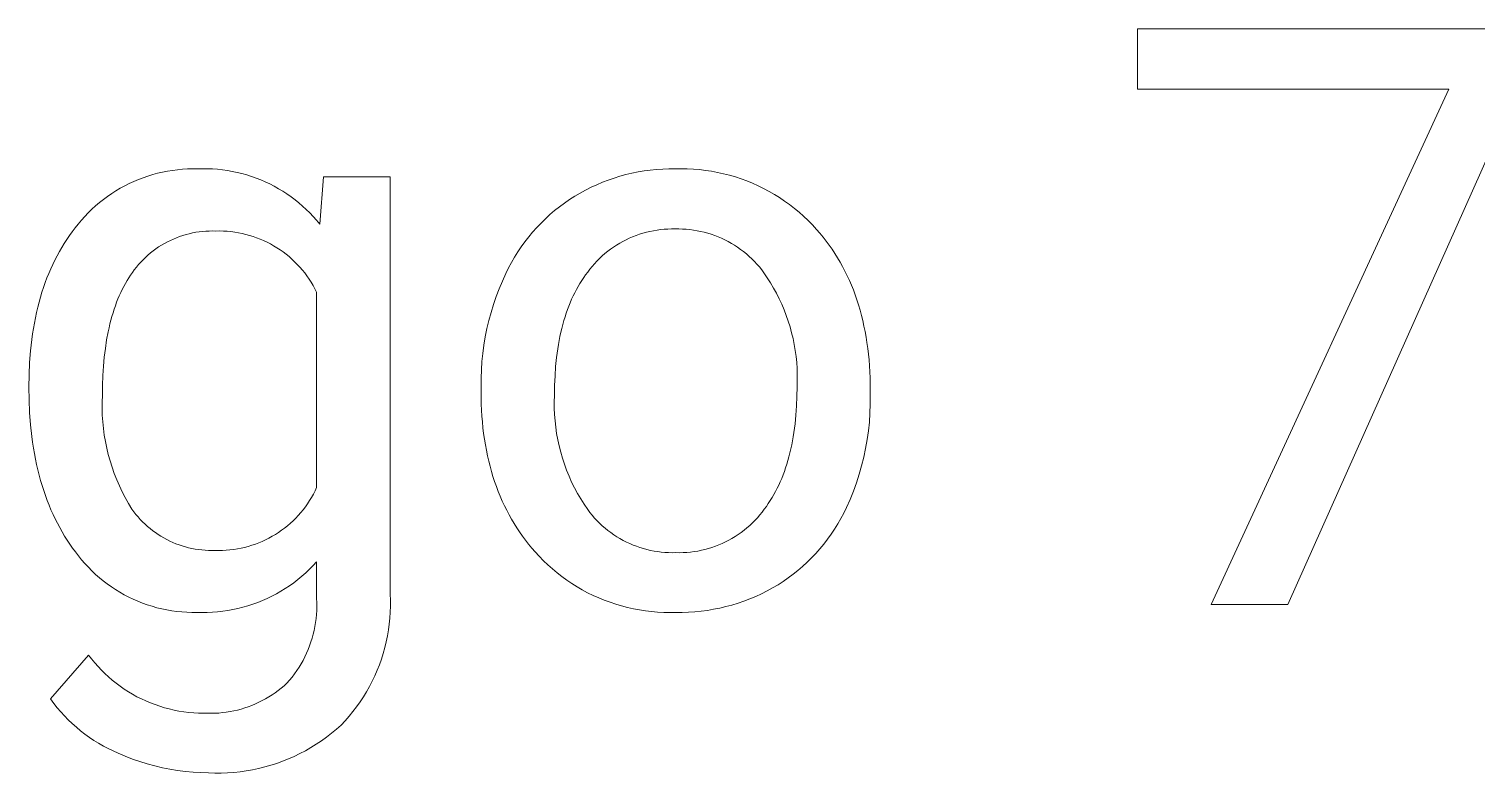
# Model space of a CAD drawing. Header units: millimetres. Extents: x 0 to 4030, y 0 to 2816.
# Drawn here: x 2957.8 to 3053.8, y 307.3 to 356.6 of the extents above; entities that cross this region are included whole.
import ezdxf

# ---------------------------------------------------------------- set-up
doc = ezdxf.new("R2010")
doc.units = ezdxf.units.MM
doc.header["$MEASUREMENT"] = 0
doc.layers.add('Domyślny', color=7, linetype='Continuous', true_color=0x000000)

msp = doc.modelspace()

# ---------------------------------------------------------------- linework, layer by layer
at = {"layer": 'Domyślny', "color": 18, "lineweight": 15, "true_color": 0x000000}
for p, q in [((3031.312, 352.654), (3031.312, 356.64)), ((3031.312, 356.64), (3057.107, 356.64)), ((3057.107, 353.916), (3041.297, 318.472)), ((3051.967, 352.654), (3031.312, 352.654)), ((3036.211, 318.472), (3051.967, 352.654)), ((2964.445, 346.387), (2964.749, 346.527)), ((2964.749, 346.527), (2965.057, 346.657)), ((2965.057, 346.657), (2965.37, 346.776)), ((2965.37, 346.776), (2965.687, 346.885)), ((2965.687, 346.885), (2966.007, 346.982)), ((2966.007, 346.982), (2966.331, 347.069)), ((2966.331, 347.069), (2966.657, 347.145)), ((2966.657, 347.145), (2966.986, 347.21)), ((2966.986, 347.21), (2967.316, 347.263)), ((2967.316, 347.263), (2967.648, 347.305)), ((2967.648, 347.305), (2967.982, 347.336)), ((2967.982, 347.336), (2968.316, 347.356)), ((2968.316, 347.356), (2968.651, 347.364)), ((2968.651, 347.364), (2968.986, 347.361)), ((2968.986, 347.361), (2969.315, 347.371)), ((2969.315, 347.371), (2969.644, 347.369)), ((2969.644, 347.369), (2969.973, 347.357)), ((2969.973, 347.357), (2970.302, 347.334)), ((2970.302, 347.334), (2970.629, 347.299)), ((2970.629, 347.299), (2970.956, 347.254)), ((2970.956, 347.254), (2971.28, 347.197)), ((2971.28, 347.197), (2971.602, 347.13)), ((2971.602, 347.13), (2971.922, 347.051)), ((2971.922, 347.051), (2972.239, 346.962)), ((2972.239, 346.962), (2972.553, 346.863)), ((2972.553, 346.863), (2972.864, 346.753)), ((2972.864, 346.753), (2973.17, 346.632)), ((2973.17, 346.632), (2973.472, 346.502)), ((2977.078, 343.697), (2977.32, 346.838)), ((2977.32, 346.838), (2981.749, 346.838)), ((2981.749, 346.838), (2981.749, 319.164)), ((2995.829, 346.472), (2996.213, 346.619)), ((2996.213, 346.619), (2996.602, 346.754)), ((2996.602, 346.754), (2996.995, 346.875)), ((2996.995, 346.875), (2997.391, 346.983)), ((2997.391, 346.983), (2997.792, 347.078)), ((2997.792, 347.078), (2998.195, 347.159)), ((2998.195, 347.159), (2998.601, 347.227)), ((2998.601, 347.227), (2999.008, 347.281)), ((2999.008, 347.281), (2999.418, 347.321)), ((2999.418, 347.321), (2999.828, 347.348)), ((2999.828, 347.348), (3000.239, 347.361)), ((3000.239, 347.361), (3000.65, 347.361)), ((3000.65, 347.361), (3001.056, 347.369)), ((3001.056, 347.369), (3001.461, 347.363)), ((3001.461, 347.363), (3001.866, 347.344)), ((3001.866, 347.344), (3002.27, 347.311)), ((3002.27, 347.311), (3002.673, 347.264)), ((3002.673, 347.264), (3003.074, 347.203)), ((3003.074, 347.203), (3003.472, 347.129)), ((3003.472, 347.129), (3003.868, 347.042)), ((3003.868, 347.042), (3004.261, 346.941)), ((3004.261, 346.941), (3004.65, 346.827)), ((3004.65, 346.827), (3005.035, 346.699)), ((3005.035, 346.699), (3005.415, 346.559)), ((3005.415, 346.559), (3005.791, 346.406)), ((2963.005, 345.536), (2963.281, 345.725)), ((2963.281, 345.725), (2963.563, 345.905)), ((2963.563, 345.905), (2963.852, 346.076)), ((2963.852, 346.076), (2964.145, 346.236)), ((2964.145, 346.236), (2964.445, 346.387)), ((2973.472, 346.502), (2973.77, 346.361)), ((2973.77, 346.361), (2974.063, 346.21)), ((2974.063, 346.21), (2974.35, 346.049)), ((2974.35, 346.049), (2974.632, 345.879)), ((2974.632, 345.879), (2974.908, 345.7)), ((2974.908, 345.7), (2975.178, 345.511)), ((2993.649, 345.328), (2993.994, 345.549)), ((2993.994, 345.549), (2994.348, 345.758)), ((2994.348, 345.758), (2994.709, 345.955)), ((2994.709, 345.955), (2995.076, 346.14)), ((2995.076, 346.14), (2995.45, 346.312)), ((2995.45, 346.312), (2995.829, 346.472)), ((3005.791, 346.406), (3006.161, 346.24)), ((3006.161, 346.24), (3006.525, 346.062)), ((3006.525, 346.062), (3006.883, 345.872)), ((3006.883, 345.872), (3007.234, 345.669)), ((3007.234, 345.669), (3007.578, 345.455)), ((2961.73, 344.453), (2961.97, 344.687)), ((2961.97, 344.687), (2962.218, 344.912)), ((2962.218, 344.912), (2962.473, 345.129)), ((2962.473, 345.129), (2962.736, 345.337)), ((2962.736, 345.337), (2963.005, 345.536)), ((2975.178, 345.511), (2975.442, 345.313)), ((2975.442, 345.313), (2975.698, 345.106)), ((2975.698, 345.106), (2975.948, 344.891)), ((2975.948, 344.891), (2976.19, 344.668)), ((2976.19, 344.668), (2976.424, 344.437)), ((2992.352, 344.331), (2992.663, 344.597)), ((2992.663, 344.597), (2992.983, 344.852)), ((2992.983, 344.852), (2993.312, 345.096)), ((2993.312, 345.096), (2993.649, 345.328)), ((3007.578, 345.455), (3007.915, 345.229)), ((3007.915, 345.229), (3008.244, 344.992)), ((3008.244, 344.992), (3008.564, 344.744)), ((3008.564, 344.744), (3008.876, 344.485)), ((2960.853, 343.442), (2961.059, 343.706)), ((2961.059, 343.706), (2961.274, 343.963)), ((2961.274, 343.963), (2961.498, 344.212)), ((2961.498, 344.212), (2961.73, 344.453)), ((2976.424, 344.437), (2976.65, 344.198)), ((2976.65, 344.198), (2976.869, 343.951)), ((2976.869, 343.951), (2977.078, 343.697)), ((2991.475, 343.471), (2991.757, 343.768)), ((2991.757, 343.768), (2992.05, 344.054)), ((2992.05, 344.054), (2992.352, 344.331)), ((3008.876, 344.485), (3009.179, 344.216)), ((3009.179, 344.216), (3009.473, 343.936)), ((3009.473, 343.936), (3009.757, 343.647)), ((3009.757, 343.647), (3010.031, 343.348)), ((2960.136, 342.423), (2960.306, 342.686)), ((2960.306, 342.686), (2960.482, 342.943)), ((2960.482, 342.943), (2960.665, 343.195)), ((2960.665, 343.195), (2960.853, 343.442)), ((2967.375, 342.711), (2967.172, 342.619)), ((2967.58, 342.796), (2967.375, 342.711)), ((2967.789, 342.874), (2967.58, 342.796)), ((2968, 342.945), (2967.789, 342.874)), ((2968.213, 343.008), (2968, 342.945)), ((2968.428, 343.064), (2968.213, 343.008)), ((2968.645, 343.113), (2968.428, 343.064)), ((2968.864, 343.154), (2968.645, 343.113)), ((2969.084, 343.187), (2968.864, 343.154)), ((2969.305, 343.213), (2969.084, 343.187)), ((2969.527, 343.232), (2969.305, 343.213)), ((2969.749, 343.242), (2969.527, 343.232)), ((2969.971, 343.245), (2969.749, 343.242)), ((2970.194, 343.241), (2969.971, 343.245)), ((2970.444, 343.244), (2970.194, 343.241)), ((2970.694, 343.238), (2970.444, 343.244)), ((2970.944, 343.223), (2970.694, 343.238)), ((2971.193, 343.2), (2970.944, 343.223)), ((2971.442, 343.168), (2971.193, 343.2)), ((2971.689, 343.127), (2971.442, 343.168)), ((2971.934, 343.078), (2971.689, 343.127)), ((2972.178, 343.02), (2971.934, 343.078)), ((2972.419, 342.954), (2972.178, 343.02)), ((2972.658, 342.88), (2972.419, 342.954)), ((2972.895, 342.797), (2972.658, 342.88)), ((2973.128, 342.706), (2972.895, 342.797)), ((2973.358, 342.607), (2973.128, 342.706)), ((2990.69, 342.527), (2990.941, 342.851)), ((2990.941, 342.851), (2991.202, 343.166)), ((2991.202, 343.166), (2991.475, 343.471)), ((2997.615, 342.765), (2997.398, 342.662)), ((2997.836, 342.86), (2997.615, 342.765)), ((2998.06, 342.947), (2997.836, 342.86)), ((2998.286, 343.026), (2998.06, 342.947)), ((2998.516, 343.098), (2998.286, 343.026)), ((2998.747, 343.161), (2998.516, 343.098)), ((2998.981, 343.217), (2998.747, 343.161)), ((2999.216, 343.264), (2998.981, 343.217)), ((2999.453, 343.303), (2999.216, 343.264)), ((2999.691, 343.334), (2999.453, 343.303)), ((2999.93, 343.357), (2999.691, 343.334)), ((3000.17, 343.371), (2999.93, 343.357)), ((3000.41, 343.377), (3000.17, 343.371)), ((3000.65, 343.375), (3000.41, 343.377)), ((3000.894, 343.377), (3000.65, 343.375)), ((3001.138, 343.371), (3000.894, 343.377)), ((3001.382, 343.357), (3001.138, 343.371)), ((3001.624, 343.334), (3001.382, 343.357)), ((3001.866, 343.302), (3001.624, 343.334)), ((3002.107, 343.263), (3001.866, 343.302)), ((3002.346, 343.215), (3002.107, 343.263)), ((3002.583, 343.158), (3002.346, 343.215)), ((3002.819, 343.094), (3002.583, 343.158)), ((3003.052, 343.022), (3002.819, 343.094)), ((3003.282, 342.941), (3003.052, 343.022)), ((3003.509, 342.853), (3003.282, 342.941)), ((3003.733, 342.756), (3003.509, 342.853)), ((3003.954, 342.653), (3003.733, 342.756)), ((3010.031, 343.348), (3010.252, 343.095)), ((3010.252, 343.095), (3010.465, 342.837)), ((3010.465, 342.837), (3010.671, 342.573)), ((2959.661, 341.602), (2959.813, 341.881)), ((2959.813, 341.881), (2959.971, 342.155)), ((2959.971, 342.155), (2960.136, 342.423)), ((2965.859, 341.789), (2965.689, 341.645)), ((2966.034, 341.927), (2965.859, 341.789)), ((2966.213, 342.058), (2966.034, 341.927)), ((2966.397, 342.183), (2966.213, 342.058)), ((2966.585, 342.302), (2966.397, 342.183)), ((2966.777, 342.415), (2966.585, 342.302)), ((2966.973, 342.52), (2966.777, 342.415)), ((2967.172, 342.619), (2966.973, 342.52)), ((2973.584, 342.5), (2973.358, 342.607)), ((2973.807, 342.386), (2973.584, 342.5)), ((2974.025, 342.263), (2973.807, 342.386)), ((2974.239, 342.134), (2974.025, 342.263)), ((2974.449, 341.996), (2974.239, 342.134)), ((2974.653, 341.852), (2974.449, 341.996)), ((2974.853, 341.701), (2974.653, 341.852)), ((2990.006, 341.507), (2990.223, 341.855)), ((2990.223, 341.855), (2990.451, 342.195)), ((2990.451, 342.195), (2990.69, 342.527)), ((2995.995, 341.744), (2995.814, 341.586)), ((2996.181, 341.896), (2995.995, 341.744)), ((2996.372, 342.041), (2996.181, 341.896)), ((2996.569, 342.179), (2996.372, 342.041)), ((2996.77, 342.311), (2996.569, 342.179)), ((2996.975, 342.435), (2996.77, 342.311)), ((2997.185, 342.552), (2996.975, 342.435)), ((2997.398, 342.662), (2997.185, 342.552)), ((3004.171, 342.541), (3003.954, 342.653)), ((3004.384, 342.422), (3004.171, 342.541)), ((3004.593, 342.296), (3004.384, 342.422)), ((3004.797, 342.163), (3004.593, 342.296)), ((3004.996, 342.023), (3004.797, 342.163)), ((3005.191, 341.875), (3004.996, 342.023)), ((3005.38, 341.722), (3005.191, 341.875)), ((3005.564, 341.562), (3005.38, 341.722)), ((3010.671, 342.573), (3010.871, 342.305)), ((3010.871, 342.305), (3011.063, 342.031)), ((3011.063, 342.031), (3011.248, 341.751)), ((3011.248, 341.751), (3011.426, 341.467)), ((2959.239, 340.734), (2959.374, 341.029)), ((2959.374, 341.029), (2959.514, 341.318)), ((2959.514, 341.318), (2959.661, 341.602)), ((2964.919, 340.845), (2964.782, 340.67)), ((2965.062, 341.015), (2964.919, 340.845)), ((2965.21, 341.181), (2965.062, 341.015)), ((2965.365, 341.341), (2965.21, 341.181)), ((2965.524, 341.496), (2965.365, 341.341)), ((2965.689, 341.645), (2965.524, 341.496)), ((2975.047, 341.543), (2974.853, 341.701)), ((2975.235, 341.378), (2975.047, 341.543)), ((2975.418, 341.206), (2975.235, 341.378)), ((2975.594, 341.029), (2975.418, 341.206)), ((2975.764, 340.845), (2975.594, 341.029)), ((2975.928, 340.656), (2975.764, 340.845)), ((2989.431, 340.422), (2989.61, 340.79)), ((2989.61, 340.79), (2989.802, 341.152)), ((2989.802, 341.152), (2990.006, 341.507)), ((2995.148, 340.895), (2994.997, 340.708)), ((2995.305, 341.076), (2995.148, 340.895)), ((2995.469, 341.252), (2995.305, 341.076)), ((2995.639, 341.422), (2995.469, 341.252)), ((2995.814, 341.586), (2995.639, 341.422)), ((3005.742, 341.395), (3005.564, 341.562)), ((3005.915, 341.223), (3005.742, 341.395)), ((3006.081, 341.044), (3005.915, 341.223)), ((3006.241, 340.86), (3006.081, 341.044)), ((3006.395, 340.671), (3006.241, 340.86)), ((3011.426, 341.467), (3011.597, 341.177)), ((3011.597, 341.177), (3011.761, 340.882)), ((3011.761, 340.882), (3011.918, 340.582)), ((2958.761, 339.501), (2958.872, 339.817)), ((2958.872, 339.817), (2958.988, 340.128)), ((2958.988, 340.128), (2959.111, 340.434)), ((2959.111, 340.434), (2959.239, 340.734)), ((2964.298, 339.953), (2964.188, 339.763)), ((2964.412, 340.137), (2964.298, 339.953)), ((2964.53, 340.316), (2964.412, 340.137)), ((2964.651, 340.49), (2964.53, 340.316)), ((2964.782, 340.67), (2964.651, 340.49)), ((2976.085, 340.461), (2975.928, 340.656)), ((2976.235, 340.261), (2976.085, 340.461)), ((2976.378, 340.055), (2976.235, 340.261)), ((2976.514, 339.845), (2976.378, 340.055)), ((2976.643, 339.63), (2976.514, 339.845)), ((2988.984, 339.41), (2989.199, 339.92)), ((2989.199, 339.92), (2989.431, 340.422)), ((2994.46, 339.959), (2994.338, 339.763)), ((2994.587, 340.149), (2994.46, 339.959)), ((2994.718, 340.335), (2994.587, 340.149)), ((2994.853, 340.516), (2994.718, 340.335)), ((2994.997, 340.708), (2994.853, 340.516)), ((3006.542, 340.476), (3006.395, 340.671)), ((3006.768, 340.145), (3006.542, 340.476)), ((3006.983, 339.807), (3006.768, 340.145)), ((3007.187, 339.462), (3006.983, 339.807)), ((3011.918, 340.582), (3012.068, 340.277)), ((3012.068, 340.277), (3012.211, 339.966)), ((3012.211, 339.966), (3012.347, 339.651)), ((2958.465, 338.52), (2958.558, 338.852)), ((2958.558, 338.852), (2958.657, 339.179)), ((2958.657, 339.179), (2958.761, 339.501)), ((2963.786, 338.952), (2963.695, 338.737)), ((2963.881, 339.163), (2963.786, 338.952)), ((2963.979, 339.368), (2963.881, 339.163)), ((2964.082, 339.568), (2963.979, 339.368)), ((2964.188, 339.763), (2964.082, 339.568)), ((2976.764, 339.411), (2976.643, 339.63)), ((2976.877, 339.188), (2976.764, 339.411)), ((2976.877, 326.237), (2976.877, 339.188)), ((2988.605, 338.369), (2988.786, 338.893)), ((2988.786, 338.893), (2988.984, 339.41)), ((2993.892, 338.934), (2993.791, 338.714)), ((2993.997, 339.148), (2993.892, 338.934)), ((2994.106, 339.358), (2993.997, 339.148)), ((2994.22, 339.563), (2994.106, 339.358)), ((2994.338, 339.763), (2994.22, 339.563)), ((3007.378, 339.11), (3007.187, 339.462)), ((3007.559, 338.752), (3007.378, 339.11)), ((3012.347, 339.651), (3012.475, 339.33)), ((3012.475, 339.33), (3012.597, 339.004)), ((3012.597, 339.004), (3012.712, 338.673)), ((2958.298, 337.839), (2958.379, 338.182)), ((2958.379, 338.182), (2958.465, 338.52)), ((2963.445, 338.058), (2963.369, 337.822)), ((2963.524, 338.29), (2963.445, 338.058)), ((2963.608, 338.516), (2963.524, 338.29)), ((2963.695, 338.737), (2963.608, 338.516)), ((2988.442, 337.84), (2988.605, 338.369)), ((2993.513, 338.027), (2993.43, 337.788)), ((2993.602, 338.261), (2993.513, 338.027)), ((2993.694, 338.49), (2993.602, 338.261)), ((2993.791, 338.714), (2993.694, 338.49)), ((3007.727, 338.388), (3007.559, 338.752)), ((3007.883, 338.019), (3007.727, 338.388)), ((3008.026, 337.644), (3007.883, 338.019)), ((3012.712, 338.673), (3012.82, 338.336)), ((3012.82, 338.336), (3012.921, 337.995)), ((3012.921, 337.995), (3013.015, 337.648)), ((2958.092, 336.778), (2958.155, 337.137)), ((2958.155, 337.137), (2958.223, 337.491)), ((2958.223, 337.491), (2958.298, 337.839)), ((2963.165, 337.081), (2963.104, 336.823)), ((2963.229, 337.333), (2963.165, 337.081)), ((2963.297, 337.58), (2963.229, 337.333)), ((2963.369, 337.822), (2963.297, 337.58)), ((2988.168, 336.768), (2988.296, 337.306)), ((2988.296, 337.306), (2988.442, 337.84)), ((2993.204, 337.044), (2993.137, 336.786)), ((2993.275, 337.297), (2993.204, 337.044)), ((2993.35, 337.545), (2993.275, 337.297)), ((2993.43, 337.788), (2993.35, 337.545)), ((3008.158, 337.266), (3008.026, 337.644)), ((3008.276, 336.883), (3008.158, 337.266)), ((3013.015, 337.648), (3013.102, 337.297)), ((3013.102, 337.297), (3013.181, 336.94)), ((3013.181, 336.94), (3013.254, 336.578)), ((2957.901, 335.288), (2957.984, 336.044)), ((2957.984, 336.044), (2958.035, 336.414)), ((2958.035, 336.414), (2958.092, 336.778)), ((2962.946, 336.02), (2962.861, 335.459)), ((2963.048, 336.561), (2962.946, 336.02)), ((2963.104, 336.823), (2963.048, 336.561)), ((2987.966, 335.679), (2988.058, 336.225)), ((2988.058, 336.225), (2988.168, 336.768)), ((2992.962, 335.984), (2992.913, 335.707)), ((2993.016, 336.256), (2992.962, 335.984)), ((2993.074, 336.523), (2993.016, 336.256)), ((2993.137, 336.786), (2993.074, 336.523)), ((3008.382, 336.496), (3008.276, 336.883)), ((3008.475, 336.106), (3008.382, 336.496)), ((3008.554, 335.713), (3008.475, 336.106)), ((3013.254, 336.578), (3013.32, 336.211)), ((3013.32, 336.211), (3013.379, 335.839)), ((2957.841, 334.512), (2957.901, 335.288)), ((2962.861, 335.459), (2962.79, 334.877)), ((2987.837, 334.58), (2987.892, 335.13)), ((2987.892, 335.13), (2987.966, 335.679)), ((2992.868, 335.425), (2992.79, 334.847)), ((2992.913, 335.707), (2992.868, 335.425)), ((3008.621, 335.318), (3008.554, 335.713)), ((3008.674, 334.921), (3008.621, 335.318)), ((3013.379, 335.839), (3013.431, 335.461)), ((3013.431, 335.461), (3013.476, 335.079)), ((3013.476, 335.079), (3013.515, 334.692)), ((2957.805, 333.713), (2957.841, 334.512)), ((2962.735, 334.274), (2962.696, 333.651)), ((2962.79, 334.877), (2962.735, 334.274)), ((2987.781, 333.474), (2987.8, 334.027)), ((2987.8, 334.027), (2987.837, 334.58)), ((2992.729, 334.25), (2992.686, 333.634)), ((2992.79, 334.847), (2992.729, 334.25)), ((3008.715, 334.522), (3008.674, 334.921)), ((3008.742, 334.122), (3008.715, 334.522)), ((3008.756, 333.722), (3008.742, 334.122)), ((3013.515, 334.692), (3013.546, 334.299)), ((3013.546, 334.299), (3013.57, 333.902)), ((2957.793, 332.894), (2957.805, 333.713)), ((2962.696, 333.651), (2962.673, 333.007)), ((2987.78, 332.92), (2987.781, 333.474)), ((2992.686, 333.634), (2992.66, 332.998)), ((3008.743, 332.92), (3008.756, 333.321)), ((3008.756, 333.321), (3008.756, 333.722)), ((3013.57, 333.902), (3013.587, 333.499)), ((3013.587, 333.499), (3013.601, 332.679)), ((2957.805, 332.039), (2957.793, 332.894)), ((2962.665, 332.343), (2962.648, 331.904)), ((2962.673, 333.007), (2962.665, 332.343)), ((2987.78, 332.585), (2987.78, 332.92)), ((2987.784, 332.174), (2987.78, 332.585)), ((2987.794, 331.767), (2987.784, 332.174)), ((2992.652, 332.343), (2992.639, 331.921)), ((2992.66, 332.998), (2992.652, 332.343)), ((3008.71, 331.649), (3008.735, 332.275)), ((3008.735, 332.275), (3008.743, 332.92)), ((3013.601, 332.343), (3013.6, 331.754)), ((3013.601, 332.679), (3013.601, 332.343)), ((2957.841, 331.208), (2957.805, 332.039)), ((2957.902, 330.4), (2957.841, 331.208)), ((2962.648, 331.904), (2962.647, 331.464)), ((2962.647, 331.464), (2962.66, 331.024)), ((2987.812, 331.366), (2987.794, 331.767)), ((2987.837, 330.971), (2987.812, 331.366)), ((2992.639, 331.921), (2992.64, 331.498)), ((2992.64, 331.498), (2992.656, 331.076)), ((3008.668, 331.041), (3008.71, 331.649)), ((3013.578, 331.164), (3013.535, 330.576)), ((3013.6, 331.754), (3013.578, 331.164)), ((2957.987, 329.614), (2957.902, 330.4)), ((2962.66, 331.024), (2962.689, 330.585)), ((2962.689, 330.585), (2962.733, 330.148)), ((2987.868, 330.58), (2987.837, 330.971)), ((2987.907, 330.194), (2987.868, 330.58)), ((2987.953, 329.814), (2987.907, 330.194)), ((2992.656, 331.076), (2992.687, 330.655)), ((2992.687, 330.655), (2992.733, 330.235)), ((2992.733, 330.235), (2992.794, 329.816)), ((3008.533, 329.88), (3008.609, 330.451)), ((3008.609, 330.451), (3008.668, 331.041)), ((3013.535, 330.576), (3013.473, 329.99)), ((2958.038, 329.23), (2957.987, 329.614)), ((2958.095, 328.852), (2958.038, 329.23)), ((2962.733, 330.148), (2962.791, 329.712)), ((2962.791, 329.712), (2962.865, 329.278)), ((2962.865, 329.278), (2962.954, 328.847)), ((2988.006, 329.439), (2987.953, 329.814)), ((2988.066, 329.069), (2988.006, 329.439)), ((2992.794, 329.816), (2992.869, 329.401)), ((2992.869, 329.401), (2992.958, 328.988)), ((3008.388, 329.058), (3008.441, 329.327)), ((3008.441, 329.327), (3008.489, 329.602)), ((3008.489, 329.602), (3008.533, 329.88)), ((3013.39, 329.406), (3013.287, 328.825)), ((3013.473, 329.99), (3013.39, 329.406)), ((2958.159, 328.479), (2958.095, 328.852)), ((2958.228, 328.112), (2958.159, 328.479)), ((2962.954, 328.847), (2963.057, 328.419)), ((2963.057, 328.419), (2963.175, 327.996)), ((2988.133, 328.704), (2988.066, 329.069)), ((2988.207, 328.344), (2988.133, 328.704)), ((2988.287, 327.99), (2988.207, 328.344)), ((2992.958, 328.988), (2993.062, 328.578)), ((2993.062, 328.578), (2993.18, 328.172)), ((3008.135, 328.026), (3008.204, 328.277)), ((3008.204, 328.277), (3008.27, 328.533)), ((3008.27, 328.533), (3008.331, 328.793)), ((3008.331, 328.793), (3008.388, 329.058)), ((3013.287, 328.825), (3013.165, 328.249)), ((2958.304, 327.751), (2958.228, 328.112)), ((2958.385, 327.396), (2958.304, 327.751)), ((2958.473, 327.046), (2958.385, 327.396)), ((2963.175, 327.996), (2963.307, 327.576)), ((2963.307, 327.576), (2963.454, 327.162)), ((2988.375, 327.64), (2988.287, 327.99)), ((2988.47, 327.296), (2988.375, 327.64)), ((2993.18, 328.172), (2993.312, 327.771)), ((2993.312, 327.771), (2993.458, 327.374)), ((2993.458, 327.374), (2993.617, 326.983)), ((3007.9, 327.299), (3007.982, 327.537)), ((3007.982, 327.537), (3008.061, 327.779)), ((3008.061, 327.779), (3008.135, 328.026)), ((3013.022, 327.677), (3012.859, 327.11)), ((3013.165, 328.249), (3013.022, 327.677)), ((2958.566, 326.702), (2958.473, 327.046)), ((2958.666, 326.363), (2958.566, 326.702)), ((2958.772, 326.03), (2958.666, 326.363)), ((2963.454, 327.162), (2963.615, 326.752)), ((2963.615, 326.752), (2963.79, 326.348)), ((2963.79, 326.348), (2963.978, 325.951)), ((2988.572, 326.957), (2988.47, 327.296)), ((2988.681, 326.623), (2988.572, 326.957)), ((2988.797, 326.294), (2988.681, 326.623)), ((2993.617, 326.983), (2993.791, 326.598)), ((2993.791, 326.598), (2993.977, 326.219)), ((3007.421, 326.179), (3007.526, 326.394)), ((3007.526, 326.394), (3007.626, 326.614)), ((3007.626, 326.614), (3007.721, 326.838)), ((3007.721, 326.838), (3007.813, 327.066)), ((3007.813, 327.066), (3007.9, 327.299)), ((3012.678, 326.549), (3012.477, 325.994)), ((3012.859, 327.11), (3012.678, 326.549)), ((2958.883, 325.703), (2958.772, 326.03)), ((2959.001, 325.382), (2958.883, 325.703)), ((2963.978, 325.951), (2964.18, 325.56)), ((2964.18, 325.56), (2964.396, 325.177)), ((2976.408, 325.367), (2976.537, 325.578)), ((2976.537, 325.578), (2976.658, 325.794)), ((2976.658, 325.794), (2976.771, 326.013)), ((2976.771, 326.013), (2976.877, 326.237)), ((2988.919, 325.97), (2988.797, 326.294)), ((2989.049, 325.651), (2988.919, 325.97)), ((2989.186, 325.337), (2989.049, 325.651)), ((2993.977, 326.219), (2994.177, 325.846)), ((2994.177, 325.846), (2994.39, 325.481)), ((2994.39, 325.481), (2994.615, 325.124)), ((3006.96, 325.365), (3007.082, 325.562)), ((3007.082, 325.562), (3007.2, 325.763)), ((3007.2, 325.763), (3007.313, 325.969)), ((3007.313, 325.969), (3007.421, 326.179)), ((3012.256, 325.447), (3012.018, 324.908)), ((3012.477, 325.994), (3012.256, 325.447)), ((2959.124, 325.066), (2959.001, 325.382)), ((2959.254, 324.756), (2959.124, 325.066)), ((2959.39, 324.452), (2959.254, 324.756)), ((2959.531, 324.154), (2959.39, 324.452)), ((2964.396, 325.177), (2964.624, 324.801)), ((2964.624, 324.801), (2964.754, 324.622)), ((2964.754, 324.622), (2964.891, 324.447)), ((2964.891, 324.447), (2965.033, 324.278)), ((2975.66, 324.385), (2975.823, 324.571)), ((2975.823, 324.571), (2975.979, 324.762)), ((2975.979, 324.762), (2976.129, 324.959)), ((2976.129, 324.959), (2976.272, 325.161)), ((2976.272, 325.161), (2976.408, 325.367)), ((2989.329, 325.029), (2989.186, 325.337)), ((2989.48, 324.725), (2989.329, 325.029)), ((2989.637, 324.427), (2989.48, 324.725)), ((2994.615, 325.124), (2994.853, 324.774)), ((2994.853, 324.774), (2994.998, 324.581)), ((2994.998, 324.581), (2995.151, 324.393)), ((3006.271, 324.417), (3006.423, 324.606)), ((3006.423, 324.606), (3006.569, 324.801)), ((3006.569, 324.801), (3006.704, 324.984)), ((3006.704, 324.984), (3006.834, 325.172)), ((3006.834, 325.172), (3006.96, 325.365)), ((3011.838, 324.542), (3011.647, 324.181)), ((3012.018, 324.908), (3011.838, 324.542)), ((2959.679, 323.861), (2959.531, 324.154)), ((2959.832, 323.573), (2959.679, 323.861)), ((2959.992, 323.292), (2959.832, 323.573)), ((2965.033, 324.278), (2965.181, 324.113)), ((2965.181, 324.113), (2965.334, 323.954)), ((2965.334, 323.954), (2965.493, 323.8)), ((2965.493, 323.8), (2965.658, 323.651)), ((2965.658, 323.651), (2965.827, 323.508)), ((2965.827, 323.508), (2966.001, 323.371)), ((2974.555, 323.399), (2974.753, 323.547)), ((2974.753, 323.547), (2974.946, 323.702)), ((2974.946, 323.702), (2975.133, 323.863)), ((2975.133, 323.863), (2975.315, 324.031)), ((2975.315, 324.031), (2975.49, 324.205)), ((2975.49, 324.205), (2975.66, 324.385)), ((2989.801, 324.134), (2989.637, 324.427)), ((2989.972, 323.845), (2989.801, 324.134)), ((2990.151, 323.562), (2989.972, 323.845)), ((2990.335, 323.284), (2990.151, 323.562)), ((2995.151, 324.393), (2995.31, 324.21)), ((2995.31, 324.21), (2995.475, 324.033)), ((2995.475, 324.033), (2995.646, 323.862)), ((2995.646, 323.862), (2995.823, 323.697)), ((2995.823, 323.697), (2996.006, 323.538)), ((2996.006, 323.538), (2996.194, 323.386)), ((3005.228, 323.403), (3005.416, 323.556)), ((3005.416, 323.556), (3005.599, 323.716)), ((3005.599, 323.716), (3005.776, 323.882)), ((3005.776, 323.882), (3005.947, 324.055)), ((3005.947, 324.055), (3006.112, 324.233)), ((3006.112, 324.233), (3006.271, 324.417)), ((3011.227, 323.481), (3011, 323.141)), ((3011.443, 323.827), (3011.227, 323.481)), ((3011.647, 324.181), (3011.443, 323.827)), ((2960.158, 323.016), (2959.992, 323.292)), ((2960.329, 322.746), (2960.158, 323.016)), ((2960.507, 322.481), (2960.329, 322.746)), ((2966.001, 323.371), (2966.179, 323.24)), ((2966.179, 323.24), (2966.362, 323.116)), ((2966.362, 323.116), (2966.549, 322.997)), ((2966.549, 322.997), (2966.74, 322.886)), ((2966.74, 322.886), (2966.935, 322.78)), ((2966.935, 322.78), (2967.133, 322.682)), ((2967.133, 322.682), (2967.335, 322.59)), ((2967.335, 322.59), (2967.54, 322.506)), ((2972.811, 322.48), (2973.042, 322.568)), ((2973.042, 322.568), (2973.27, 322.664)), ((2973.27, 322.664), (2973.494, 322.767)), ((2973.494, 322.767), (2973.715, 322.879)), ((2973.715, 322.879), (2973.932, 322.998)), ((2973.932, 322.998), (2974.144, 323.125)), ((2974.144, 323.125), (2974.352, 323.258)), ((2974.352, 323.258), (2974.555, 323.399)), ((2990.527, 323.011), (2990.335, 323.284)), ((2990.726, 322.743), (2990.527, 323.011)), ((2990.932, 322.48), (2990.726, 322.743)), ((2996.194, 323.386), (2996.387, 323.24)), ((2996.387, 323.24), (2996.585, 323.101)), ((2996.585, 323.101), (2996.788, 322.969)), ((2996.788, 322.969), (2996.995, 322.844)), ((2996.995, 322.844), (2997.207, 322.727)), ((2997.207, 322.727), (2997.423, 322.617)), ((2997.423, 322.617), (2997.642, 322.514)), ((2997.642, 322.514), (2997.865, 322.42)), ((3003.553, 322.428), (3003.776, 322.524)), ((3003.776, 322.524), (3003.996, 322.627)), ((3003.996, 322.627), (3004.212, 322.738)), ((3004.212, 322.738), (3004.424, 322.857)), ((3004.424, 322.857), (3004.632, 322.983)), ((3004.632, 322.983), (3004.835, 323.116)), ((3004.835, 323.116), (3005.034, 323.256)), ((3005.034, 323.256), (3005.228, 323.403)), ((3010.762, 322.81), (3010.513, 322.487)), ((3011, 323.141), (3010.762, 322.81)), ((2960.69, 322.222), (2960.507, 322.481)), ((2960.88, 321.969), (2960.69, 322.222)), ((2961.08, 321.701), (2960.88, 321.969)), ((2961.289, 321.441), (2961.08, 321.701)), ((2967.54, 322.506), (2967.747, 322.428)), ((2967.747, 322.428), (2967.957, 322.358)), ((2967.957, 322.358), (2968.169, 322.295)), ((2968.169, 322.295), (2968.383, 322.239)), ((2968.383, 322.239), (2968.599, 322.191)), ((2968.599, 322.191), (2968.817, 322.15)), ((2968.817, 322.15), (2969.036, 322.117)), ((2969.036, 322.117), (2969.256, 322.091)), ((2969.256, 322.091), (2969.476, 322.072)), ((2969.476, 322.072), (2969.697, 322.062)), ((2969.697, 322.062), (2969.919, 322.059)), ((2969.919, 322.059), (2970.14, 322.063)), ((2970.14, 322.063), (2970.387, 322.058)), ((2970.387, 322.058), (2970.634, 322.062)), ((2970.634, 322.062), (2970.881, 322.075)), ((2970.881, 322.075), (2971.128, 322.096)), ((2971.128, 322.096), (2971.373, 322.125)), ((2971.373, 322.125), (2971.617, 322.164)), ((2971.617, 322.164), (2971.86, 322.21)), ((2971.86, 322.21), (2972.101, 322.265)), ((2972.101, 322.265), (2972.34, 322.329)), ((2972.34, 322.329), (2972.577, 322.4)), ((2972.577, 322.4), (2972.811, 322.48)), ((2991.144, 322.222), (2990.932, 322.48)), ((2991.363, 321.969), (2991.144, 322.222)), ((2991.636, 321.671), (2991.363, 321.969)), ((2991.918, 321.382), (2991.636, 321.671)), ((2997.865, 322.42), (2998.091, 322.333)), ((2998.091, 322.333), (2998.319, 322.254)), ((2998.319, 322.254), (2998.551, 322.183)), ((2998.551, 322.183), (2998.785, 322.12)), ((2998.785, 322.12), (2999.02, 322.065)), ((2999.02, 322.065), (2999.258, 322.019)), ((2999.258, 322.019), (2999.497, 321.981)), ((2999.497, 321.981), (2999.737, 321.951)), ((2999.737, 321.951), (2999.978, 321.929)), ((2999.978, 321.929), (3000.22, 321.916)), ((3000.22, 321.916), (3000.462, 321.912)), ((3000.462, 321.912), (3000.704, 321.915)), ((3000.704, 321.915), (3000.947, 321.912)), ((3000.947, 321.912), (3001.19, 321.917)), ((3001.19, 321.917), (3001.433, 321.931)), ((3001.433, 321.931), (3001.674, 321.953)), ((3001.674, 321.953), (3001.916, 321.983)), ((3001.916, 321.983), (3002.155, 322.022)), ((3002.155, 322.022), (3002.394, 322.069)), ((3002.394, 322.069), (3002.63, 322.125)), ((3002.63, 322.125), (3002.865, 322.188)), ((3002.865, 322.188), (3003.097, 322.26)), ((3003.097, 322.26), (3003.326, 322.34)), ((3003.326, 322.34), (3003.553, 322.428)), ((3009.702, 321.57), (3009.411, 321.283)), ((3009.982, 321.866), (3009.702, 321.57)), ((3010.253, 322.172), (3009.982, 321.866)), ((3010.513, 322.487), (3010.253, 322.172)), ((2961.507, 321.187), (2961.289, 321.441)), ((2961.733, 320.941), (2961.507, 321.187)), ((2961.968, 320.704), (2961.733, 320.941)), ((2962.211, 320.474), (2961.968, 320.704)), ((2976.405, 320.815), (2976.156, 320.578)), ((2976.645, 321.059), (2976.405, 320.815)), ((2976.877, 321.312), (2976.645, 321.059)), ((2976.877, 318.869), (2976.877, 321.312)), ((2992.21, 321.103), (2991.918, 321.382)), ((2992.512, 320.834), (2992.21, 321.103)), ((2992.822, 320.575), (2992.512, 320.834)), ((3008.802, 320.74), (3008.484, 320.484)), ((3009.111, 321.006), (3008.802, 320.74)), ((3009.411, 321.283), (3009.111, 321.006)), ((2962.462, 320.253), (2962.211, 320.474)), ((2962.721, 320.041), (2962.462, 320.253)), ((2962.986, 319.838), (2962.721, 320.041)), ((2963.258, 319.645), (2962.986, 319.838)), ((2963.537, 319.461), (2963.258, 319.645)), ((2975.085, 319.723), (2974.799, 319.533)), ((2975.363, 319.923), (2975.085, 319.723)), ((2975.635, 320.133), (2975.363, 319.923)), ((2975.899, 320.351), (2975.635, 320.133)), ((2976.156, 320.578), (2975.899, 320.351)), ((2993.141, 320.327), (2992.822, 320.575)), ((2993.468, 320.09), (2993.141, 320.327)), ((2993.803, 319.865), (2993.468, 320.09)), ((2994.146, 319.65), (2993.803, 319.865)), ((2994.496, 319.448), (2994.146, 319.65)), ((3007.481, 319.782), (3007.12, 319.57)), ((3007.824, 320.004), (3007.481, 319.782)), ((3008.158, 320.238), (3007.824, 320.004)), ((3008.484, 320.484), (3008.158, 320.238)), ((2963.823, 319.286), (2963.537, 319.461)), ((2964.114, 319.122), (2963.823, 319.286)), ((2964.41, 318.968), (2964.114, 319.122)), ((2964.712, 318.824), (2964.41, 318.968)), ((2965.018, 318.69), (2964.712, 318.824)), ((2965.329, 318.568), (2965.018, 318.69)), ((2973.285, 318.734), (2972.966, 318.606)), ((2973.598, 318.873), (2973.285, 318.734)), ((2973.907, 319.023), (2973.598, 318.873)), ((2974.21, 319.183), (2973.907, 319.023)), ((2974.508, 319.353), (2974.21, 319.183)), ((2974.799, 319.533), (2974.508, 319.353)), ((2976.889, 318.604), (2976.877, 318.869)), ((2981.749, 319.164), (2981.764, 318.767)), ((2981.764, 318.767), (2981.765, 318.37)), ((2994.852, 319.258), (2994.496, 319.448)), ((2995.215, 319.079), (2994.852, 319.258)), ((2995.583, 318.914), (2995.215, 319.079)), ((2995.957, 318.761), (2995.583, 318.914)), ((2996.336, 318.62), (2995.957, 318.761)), ((3005.22, 318.7), (3004.825, 318.564)), ((3005.612, 318.848), (3005.22, 318.7)), ((3005.998, 319.01), (3005.612, 318.848)), ((3006.378, 319.184), (3005.998, 319.01)), ((3006.752, 319.371), (3006.378, 319.184)), ((3007.12, 319.57), (3006.752, 319.371)), ((2965.644, 318.456), (2965.329, 318.568)), ((2965.963, 318.355), (2965.644, 318.456)), ((2966.285, 318.265), (2965.963, 318.355)), ((2966.61, 318.187), (2966.285, 318.265)), ((2966.937, 318.119), (2966.61, 318.187)), ((2967.266, 318.064), (2966.937, 318.119)), ((2967.598, 318.019), (2967.266, 318.064)), ((2967.93, 317.986), (2967.598, 318.019)), ((2968.264, 317.965), (2967.93, 317.986)), ((2968.598, 317.955), (2968.264, 317.965)), ((2968.932, 317.956), (2968.598, 317.955)), ((2969.275, 317.947), (2968.932, 317.956)), ((2969.618, 317.948), (2969.275, 317.947)), ((2969.96, 317.962), (2969.618, 317.948)), ((2970.302, 317.988), (2969.96, 317.962)), ((2970.643, 318.025), (2970.302, 317.988)), ((2970.983, 318.073), (2970.643, 318.025)), ((2971.32, 318.134), (2970.983, 318.073)), ((2971.656, 318.206), (2971.32, 318.134)), ((2971.988, 318.289), (2971.656, 318.206)), ((2972.318, 318.384), (2971.988, 318.289)), ((2972.644, 318.489), (2972.318, 318.384)), ((2972.966, 318.606), (2972.644, 318.489)), ((2976.843, 317.543), (2976.868, 317.808)), ((2976.868, 317.808), (2976.884, 318.073)), ((2976.884, 318.073), (2976.891, 318.338)), ((2976.891, 318.338), (2976.889, 318.604)), ((2981.753, 317.972), (2981.727, 317.576)), ((2981.765, 318.37), (2981.753, 317.972)), ((2996.719, 318.493), (2996.336, 318.62)), ((2997.107, 318.379), (2996.719, 318.493)), ((2997.498, 318.277), (2997.107, 318.379)), ((2997.892, 318.19), (2997.498, 318.277)), ((2998.289, 318.116), (2997.892, 318.19)), ((2998.689, 318.055), (2998.289, 318.116)), ((2999.09, 318.008), (2998.689, 318.055)), ((2999.493, 317.974), (2999.09, 318.008)), ((2999.896, 317.955), (2999.493, 317.974)), ((3000.3, 317.949), (2999.896, 317.955)), ((3000.704, 317.956), (3000.3, 317.949)), ((3001.122, 317.955), (3000.704, 317.956)), ((3001.541, 317.967), (3001.122, 317.955)), ((3001.958, 317.994), (3001.541, 317.967)), ((3002.375, 318.034), (3001.958, 317.994)), ((3002.79, 318.088), (3002.375, 318.034)), ((3003.203, 318.156), (3002.79, 318.088)), ((3003.613, 318.238), (3003.203, 318.156)), ((3004.02, 318.333), (3003.613, 318.238)), ((3004.424, 318.442), (3004.02, 318.333)), ((3004.825, 318.564), (3004.424, 318.442)), ((3041.297, 318.472), (3036.211, 318.472)), ((2976.651, 316.499), (2976.713, 316.758)), ((2976.713, 316.758), (2976.765, 317.018)), ((2976.765, 317.018), (2976.809, 317.28)), ((2976.809, 317.28), (2976.843, 317.543)), ((2981.634, 316.786), (2981.568, 316.395)), ((2981.687, 317.18), (2981.634, 316.786)), ((2981.727, 317.576), (2981.687, 317.18)), ((2976.413, 315.74), (2976.501, 315.99)), ((2976.501, 315.99), (2976.581, 316.243)), ((2976.581, 316.243), (2976.651, 316.499)), ((2981.487, 316.005), (2981.394, 315.619)), ((2981.568, 316.395), (2981.487, 316.005)), ((2959.229, 312.212), (2961.752, 315.125)), ((2961.752, 315.125), (2961.951, 314.864)), ((2961.951, 314.864), (2962.159, 314.61)), ((2975.976, 314.773), (2976.098, 315.009)), ((2976.098, 315.009), (2976.211, 315.248)), ((2976.211, 315.248), (2976.317, 315.492)), ((2976.317, 315.492), (2976.413, 315.74)), ((2981.167, 314.857), (2981.034, 314.483)), ((2981.287, 315.236), (2981.167, 314.857)), ((2981.394, 315.619), (2981.287, 315.236)), ((2962.159, 314.61), (2962.376, 314.363)), ((2962.376, 314.363), (2962.601, 314.124)), ((2962.601, 314.124), (2962.834, 313.893)), ((2962.834, 313.893), (2963.075, 313.671)), ((2975.248, 313.664), (2975.408, 313.876)), ((2975.408, 313.876), (2975.562, 314.092)), ((2975.562, 314.092), (2975.708, 314.314)), ((2975.708, 314.314), (2975.846, 314.541)), ((2975.846, 314.541), (2975.976, 314.773)), ((2980.889, 314.113), (2980.731, 313.748)), ((2981.034, 314.483), (2980.889, 314.113)), ((2963.075, 313.671), (2963.324, 313.457)), ((2963.324, 313.457), (2963.58, 313.251)), ((2963.58, 313.251), (2963.843, 313.055)), ((2963.843, 313.055), (2964.112, 312.868)), ((2974.327, 312.774), (2974.525, 312.929)), ((2974.525, 312.929), (2974.717, 313.091)), ((2974.717, 313.091), (2974.904, 313.259)), ((2974.904, 313.259), (2975.079, 313.459)), ((2975.079, 313.459), (2975.248, 313.664)), ((2980.377, 313.036), (2980.182, 312.69)), ((2980.56, 313.389), (2980.377, 313.036)), ((2980.731, 313.748), (2980.56, 313.389)), ((2959.444, 311.919), (2959.229, 312.212)), ((2964.112, 312.868), (2964.388, 312.69)), ((2964.388, 312.69), (2964.67, 312.522)), ((2964.67, 312.522), (2964.958, 312.364)), ((2964.958, 312.364), (2965.251, 312.216)), ((2965.251, 312.216), (2965.549, 312.078)), ((2965.549, 312.078), (2965.851, 311.951)), ((2965.851, 311.951), (2966.158, 311.834)), ((2972.811, 311.885), (2973.04, 311.99)), ((2973.04, 311.99), (2973.265, 312.102)), ((2973.265, 312.102), (2973.486, 312.222)), ((2973.486, 312.222), (2973.703, 312.349)), ((2973.703, 312.349), (2973.916, 312.484)), ((2973.916, 312.484), (2974.124, 312.625)), ((2974.124, 312.625), (2974.327, 312.774)), ((2979.757, 312.018), (2979.527, 311.694)), ((2979.975, 312.351), (2979.757, 312.018)), ((2980.182, 312.69), (2979.975, 312.351)), ((2959.67, 311.633), (2959.444, 311.919)), ((2959.905, 311.356), (2959.67, 311.633)), ((2960.15, 311.087), (2959.905, 311.356)), ((2960.404, 310.826), (2960.15, 311.087)), ((2966.158, 311.834), (2966.468, 311.728)), ((2966.468, 311.728), (2966.783, 311.633)), ((2966.783, 311.633), (2967.1, 311.549)), ((2967.1, 311.549), (2967.42, 311.475)), ((2967.42, 311.475), (2967.742, 311.413)), ((2967.742, 311.413), (2968.066, 311.363)), ((2968.066, 311.363), (2968.392, 311.323)), ((2968.392, 311.323), (2968.719, 311.295)), ((2968.719, 311.295), (2969.047, 311.278)), ((2969.047, 311.278), (2969.375, 311.273)), ((2969.375, 311.273), (2969.626, 311.262)), ((2969.626, 311.262), (2969.878, 311.26)), ((2969.878, 311.26), (2970.13, 311.266)), ((2970.13, 311.266), (2970.381, 311.281)), ((2970.381, 311.281), (2970.631, 311.304)), ((2970.631, 311.304), (2970.881, 311.335)), ((2970.881, 311.335), (2971.129, 311.375)), ((2971.129, 311.375), (2971.376, 311.424)), ((2971.376, 311.424), (2971.621, 311.48)), ((2971.621, 311.48), (2971.864, 311.545)), ((2971.864, 311.545), (2972.105, 311.618)), ((2972.105, 311.618), (2972.343, 311.699)), ((2972.343, 311.699), (2972.579, 311.788)), ((2972.579, 311.788), (2972.811, 311.885)), ((2979.035, 311.07), (2978.773, 310.771)), ((2979.286, 311.378), (2979.035, 311.07)), ((2979.527, 311.694), (2979.286, 311.378)), ((2960.667, 310.574), (2960.404, 310.826)), ((2960.938, 310.332), (2960.667, 310.574)), ((2961.218, 310.1), (2960.938, 310.332)), ((2961.506, 309.877), (2961.218, 310.1)), ((2978.189, 310.204), (2977.868, 309.938)), ((2978.501, 310.481), (2978.189, 310.204)), ((2978.773, 310.771), (2978.501, 310.481)), ((2961.801, 309.664), (2961.506, 309.877)), ((2962.104, 309.462), (2961.801, 309.664)), ((2962.413, 309.271), (2962.104, 309.462)), ((2962.729, 309.09), (2962.413, 309.271)), ((2963.051, 308.92), (2962.729, 309.09)), ((2976.852, 309.208), (2976.497, 308.989)), ((2977.199, 309.44), (2976.852, 309.208)), ((2977.538, 309.683), (2977.199, 309.44)), ((2977.868, 309.938), (2977.538, 309.683)), ((2963.379, 308.762), (2963.051, 308.92)), ((2963.712, 308.616), (2963.379, 308.762)), ((2964.185, 308.413), (2963.712, 308.616)), ((2964.666, 308.227), (2964.185, 308.413)), ((2965.152, 308.058), (2964.666, 308.227)), ((2975.008, 308.239), (2974.621, 308.084)), ((2975.39, 308.407), (2975.008, 308.239)), ((2975.765, 308.588), (2975.39, 308.407)), ((2976.135, 308.782), (2975.765, 308.588)), ((2976.497, 308.989), (2976.135, 308.782)), ((2965.644, 307.905), (2965.152, 308.058)), ((2966.142, 307.77), (2965.644, 307.905)), ((2966.643, 307.652), (2966.142, 307.77)), ((2967.148, 307.551), (2966.643, 307.652)), ((2967.657, 307.468), (2967.148, 307.551)), ((2968.168, 307.403), (2967.657, 307.468)), ((2968.681, 307.356), (2968.168, 307.403)), ((2969.195, 307.326), (2968.681, 307.356)), ((2969.711, 307.314), (2969.195, 307.326)), ((2970.127, 307.299), (2969.711, 307.314)), ((2970.545, 307.299), (2970.127, 307.299)), ((2970.961, 307.314), (2970.545, 307.299)), ((2971.378, 307.342), (2970.961, 307.314)), ((2971.793, 307.386), (2971.378, 307.342)), ((2972.206, 307.443), (2971.793, 307.386)), ((2972.617, 307.515), (2972.206, 307.443)), ((2973.025, 307.601), (2972.617, 307.515)), ((2973.43, 307.701), (2973.025, 307.601)), ((2973.831, 307.815), (2973.43, 307.701)), ((2974.228, 307.942), (2973.831, 307.815)), ((2974.621, 308.084), (2974.228, 307.942))]:
    msp.add_line(p, q, dxfattribs=at)

doc.saveas('drawing.dxf')
